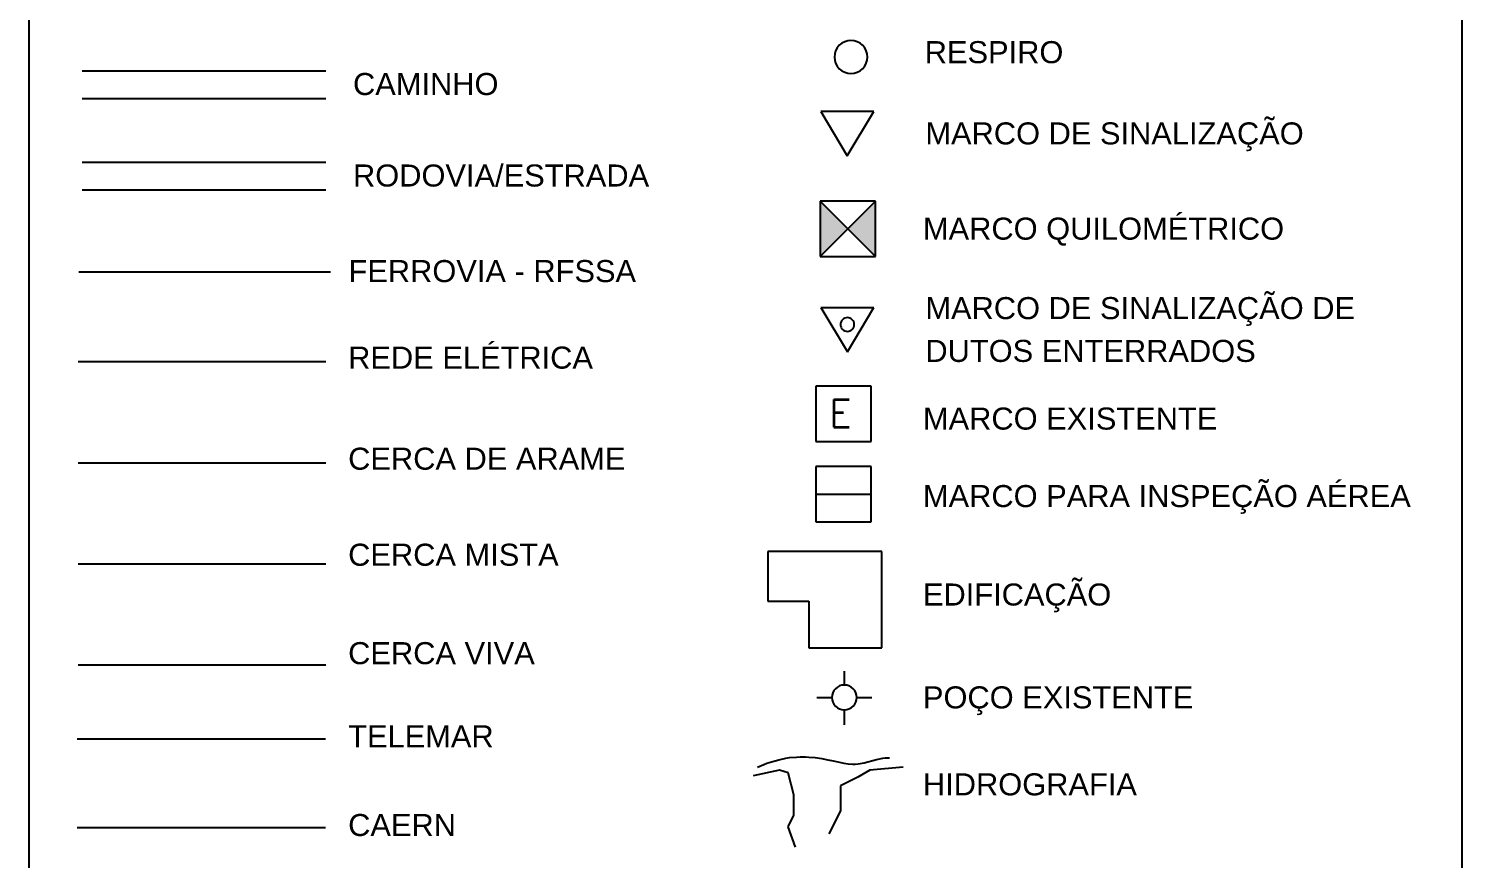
# Model space of a CAD drawing. Extents: x -140 to -10, y 6 to 584.
# Drawn here: x -140 to -10, y 219.6 to 295 of the extents above; entities that cross this region are included whole.
import ezdxf
from ezdxf.lldxf.tags import DXFTag

# ---------------------------------------------------------------- set-up
doc = ezdxf.new("R2010")
doc.units = 0
doc.styles.add('ROMANS', font='ROMANS.shx')
doc.styles.get("Standard").update_dxf_attribs({"font": 'arial.ttf'})
tags = doc.linetypes.add('CERCA_MISTA', pattern='A,0.15,-0.075,[133,ltypeshp.shx,S=0.025,R=0,X=-0.0185,Y=0],-0.075,0.15,-0.075,["X",Standard,S=0.05,R=0,X=-0.0175,Y=-0.025],-0.075', length=0.6).pattern_tags.tags
tags[27:28] = [DXFTag(74, 4), DXFTag(75, 0), DXFTag(340, '0'), DXFTag(46, 1.0), DXFTag(50, 0.0), DXFTag(44, 0.0), DXFTag(45, 0.0)]
tags[16:17] = [DXFTag(74, 4), DXFTag(75, 0), DXFTag(340, '0'), DXFTag(46, 1.0), DXFTag(50, 0.0), DXFTag(44, 0.0), DXFTag(45, 0.0)]
tags[14:15] = [DXFTag(74, 4), DXFTag(75, 0), DXFTag(340, '0'), DXFTag(46, 1.0), DXFTag(50, 0.0), DXFTag(44, 0.0), DXFTag(45, 0.0)]
tags[4:5] = [DXFTag(74, 4), DXFTag(75, 0), DXFTag(340, '0'), DXFTag(46, 1.0), DXFTag(50, 0.0), DXFTag(44, 0.0), DXFTag(45, 0.0)]
tags = doc.linetypes.add('CERCA_VIVA', pattern='A,0.15,-0.075,[133,ltypeshp.shx,S=0.025,R=0,X=-0.0185,Y=0],-0.075', length=0.3).pattern_tags.tags
tags[14:15] = [DXFTag(74, 4), DXFTag(75, 0), DXFTag(340, '0'), DXFTag(46, 1.0), DXFTag(50, 0.0), DXFTag(44, 0.0), DXFTag(45, 0.0)]
tags[4:5] = [DXFTag(74, 4), DXFTag(75, 0), DXFTag(340, '0'), DXFTag(46, 1.0), DXFTag(50, 0.0), DXFTag(44, 0.0), DXFTag(45, 0.0)]
tags = doc.linetypes.add('DIVIDE', pattern=[1.25, 0.5, -0.25, 0, -0.25, 0, -0.25]).pattern_tags.tags
tags[14:15] = [DXFTag(74, 4), DXFTag(75, 0), DXFTag(340, '0'), DXFTag(46, 1.0), DXFTag(50, 0.0), DXFTag(44, 0.0), DXFTag(45, 0.0)]
tags[12:13] = [DXFTag(74, 4), DXFTag(75, 0), DXFTag(340, '0'), DXFTag(46, 1.0), DXFTag(50, 0.0), DXFTag(44, 0.0), DXFTag(45, 0.0)]
tags[10:11] = [DXFTag(74, 4), DXFTag(75, 0), DXFTag(340, '0'), DXFTag(46, 1.0), DXFTag(50, 0.0), DXFTag(44, 0.0), DXFTag(45, 0.0)]
tags[8:9] = [DXFTag(74, 4), DXFTag(75, 0), DXFTag(340, '0'), DXFTag(46, 1.0), DXFTag(50, 0.0), DXFTag(44, 0.0), DXFTag(45, 0.0)]
tags[6:7] = [DXFTag(74, 4), DXFTag(75, 0), DXFTag(340, '0'), DXFTag(46, 1.0), DXFTag(50, 0.0), DXFTag(44, 0.0), DXFTag(45, 0.0)]
tags[4:5] = [DXFTag(74, 4), DXFTag(75, 0), DXFTag(340, '0'), DXFTag(46, 1.0), DXFTag(50, 0.0), DXFTag(44, 0.0), DXFTag(45, 0.0)]
tags = doc.linetypes.add('HIDDEN2', pattern=[4.7625, 3.175, -1.5875]).pattern_tags.tags
tags[6:7] = [DXFTag(74, 4), DXFTag(75, 0), DXFTag(340, '0'), DXFTag(46, 1.0), DXFTag(50, 0.0), DXFTag(44, 0.0), DXFTag(45, 0.0)]
tags[4:5] = [DXFTag(74, 4), DXFTag(75, 0), DXFTag(340, '0'), DXFTag(46, 1.0), DXFTag(50, 0.0), DXFTag(44, 0.0), DXFTag(45, 0.0)]
tags = doc.linetypes.add('TRACKS', pattern='A,3.81,[130,ltypeshp.shx,S=6.35,R=0,X=0,Y=0],3.81', length=7.62).pattern_tags.tags
tags[12:13] = [DXFTag(74, 4), DXFTag(75, 0), DXFTag(340, '0'), DXFTag(46, 1.0), DXFTag(50, 0.0), DXFTag(44, 0.0), DXFTag(45, 0.0)]

# ---------------------------------------------------------------- blocks, each defined once
blk = doc.blocks.new('Marco de sinalização de dutos enterrados')
at = {"color": 5, "linetype": 'Continuous'}
for p, q in [((256930.71, 9360480.43), (256933.12, 9360476.41)), ((256930.71, 9360480.43), (256935.53, 9360480.43)), ((256933.12, 9360476.41), (256935.53, 9360480.43))]:
    blk.add_line(p, q, dxfattribs=at)
blk.add_ellipse((256933.12, 9360478.89), major_axis=(0.442, 0.442), ratio=1, start_param=3.141593, end_param=9.424778, dxfattribs=at)
blk = doc.blocks.new('Marco de sinalização')
at = {"color": 5, "linetype": 'Continuous'}
for p, q in [((257047.6, 9349314.22), (257042.78, 9349314.22)), ((257042.78, 9349314.22), (257045.19, 9349310.21)), ((257045.19, 9349310.21), (257047.6, 9349314.22))]:
    blk.add_line(p, q, dxfattribs=at)
blk = doc.blocks.new('Marco Quilométrico')
at = {"linetype": 'Continuous'}
h = blk.add_hatch(color=5, dxfattribs=at)
h.paths.add_polyline_path([(256935.28, 9360492.24), (256932.78, 9360489.74), (256935.28, 9360487.24)])
h.paths.add_polyline_path([(256930.28, 9360492.24), (256930.28, 9360487.24), (256932.78, 9360489.74)])
at = {"color": 5, "linetype": 'Continuous'}
for p, q in [((256930.28, 9360492.24), (256935.28, 9360487.24)), ((256935.28, 9360492.24), (256930.28, 9360487.24)), ((256930.28, 9360492.24), (256930.28, 9360487.24)), ((256930.28, 9360492.24), (256930.28, 9360487.24)), ((256932.78, 9360489.74), (256930.28, 9360492.24)), ((256935.28, 9360492.24), (256930.28, 9360492.24)), ((256935.28, 9360492.24), (256932.78, 9360489.74)), ((256935.28, 9360487.24), (256935.28, 9360492.24)), ((256935.28, 9360487.24), (256935.28, 9360492.24)), ((256930.28, 9360487.24), (256932.78, 9360489.74)), ((256932.78, 9360489.74), (256932.78, 9360489.74)), ((256932.78, 9360489.74), (256935.28, 9360487.24)), ((256930.28, 9360487.24), (256935.28, 9360487.24)), ((256935.28, 9360487.24), (256935.28, 9360487.24))]:
    blk.add_line(p, q, dxfattribs=at)
blk = doc.blocks.new('Marco existente')
at = {"color": 5, "linetype": 'Continuous'}
for p, q in [((256930.28, 9360470.65), (256930.28, 9360465.65)), ((256935.28, 9360470.65), (256930.28, 9360470.65)), ((256935.28, 9360465.65), (256935.28, 9360470.65)), ((256930.28, 9360465.65), (256935.28, 9360465.65))]:
    blk.add_line(p, q, dxfattribs=at)
at = {"color": 5, "linetype": 'Continuous', "style": 'ROMANS'}
blk.add_text('E', height=2.5, rotation=0, dxfattribs=at).set_placement((256931.48, 9360466.95))
blk = doc.blocks.new('Marco para inspeção áerea')
at = {"color": 5, "linetype": 'Continuous'}
for p, q in [((256930.28, 9360462.16), (256930.28, 9360457.16)), ((256935.28, 9360462.16), (256930.28, 9360462.16)), ((256935.28, 9360457.16), (256935.28, 9360462.16)), ((256930.28, 9360459.66), (256935.28, 9360459.66)), ((256930.28, 9360457.16), (256935.28, 9360457.16))]:
    blk.add_line(p, q, dxfattribs=at)
blk = doc.blocks.new('Edificação')
at = {"color": 8, "linetype": 'Continuous'}
for p, q in [((256926.71, 9360452.33), (256926.71, 9360447.83)), ((256937.04, 9360452.33), (256926.71, 9360452.33)), ((256937.04, 9360443.6), (256937.04, 9360452.33)), ((256926.71, 9360447.83), (256930.42, 9360447.83)), ((256930.42, 9360447.83), (256930.42, 9360443.6)), ((256930.42, 9360443.6), (256937.04, 9360443.6))]:
    blk.add_line(p, q, dxfattribs=at)
blk = doc.blocks.new('Poço existente')
at = {"color": 4, "linetype": 'Continuous'}
for p, q in [((256932.61, 9360438.98), (256932.61, 9360437.72)), ((256930.13, 9360436.6), (256931.48, 9360436.6)), ((256933.73, 9360436.6), (256935.1, 9360436.6)), ((256932.61, 9360435.47), (256932.61, 9360434.13))]:
    blk.add_line(p, q, dxfattribs=at)
blk.add_ellipse((256932.61, 9360436.6), major_axis=(0.795, 0.795), ratio=1, start_param=3.141593, end_param=9.424778, dxfattribs=at)
blk = doc.blocks.new('Hidrografia')
at = {"color": 150, "linetype": 'Continuous'}
for p, q in [((256927.86, 9360426.42), (256925.48, 9360425.9)), ((256925.88, 9360426.69), (256926.45, 9360426.92)), ((256926.45, 9360426.92), (256926.73, 9360427.03)), ((256926.73, 9360427.03), (256927.16, 9360427.17)), ((256927.16, 9360427.17), (256927.81, 9360427.35)), ((256927.81, 9360427.35), (256928.45, 9360427.49)), ((256928.65, 9360426.16), (256927.86, 9360426.42)), ((256928.45, 9360427.49), (256928.78, 9360427.54)), ((256928.78, 9360427.54), (256929.42, 9360427.6)), ((256929.42, 9360427.6), (256929.75, 9360427.61)), ((256929.75, 9360427.61), (256930.24, 9360427.61)), ((256930.24, 9360427.61), (256930.53, 9360427.6)), ((256930.53, 9360427.6), (256931.11, 9360427.54)), ((256931.11, 9360427.54), (256931.7, 9360427.45)), ((256931.7, 9360427.45), (256932.09, 9360427.38)), ((256932.09, 9360427.38), (256932.88, 9360427.22)), ((256932.88, 9360427.22), (256933.7, 9360427.04)), ((256933.7, 9360427.04), (256934.11, 9360426.98)), ((256934.11, 9360426.98), (256934.52, 9360426.95)), ((256934.52, 9360426.95), (256934.73, 9360426.95)), ((256934.73, 9360426.95), (256935.01, 9360426.97)), ((256936.05, 9360426.42), (256934.99, 9360425.76)), ((256935.01, 9360426.97), (256935.19, 9360427)), ((256935.19, 9360427), (256935.56, 9360427.08)), ((256935.56, 9360427.08), (256936.68, 9360427.37)), ((256939.09, 9360426.69), (256936.05, 9360426.42)), ((256936.68, 9360427.37), (256937.24, 9360427.48)), ((256937.24, 9360427.48), (256937.44, 9360427.51)), ((256937.44, 9360427.51), (256937.85, 9360427.53)), ((256929.18, 9360424.18), (256928.65, 9360426.16)), ((256934.99, 9360425.76), (256933.41, 9360424.97)), ((256929.18, 9360422.33), (256929.18, 9360424.18)), ((256933.41, 9360424.97), (256933.41, 9360422.73)), ((256933.41, 9360422.73), (256932.35, 9360420.62)), ((256928.65, 9360421.28), (256929.18, 9360422.33)), ((256929.31, 9360419.43), (256928.65, 9360421.28))]:
    blk.add_line(p, q, dxfattribs=at)
blk = doc.blocks.new('poti-legenda')
at = {"color": 6, "linetype": 'Continuous'}
for p, q in [((-125.16, 129.13), (-103.05, 129.13)), ((-125.16, 126.63), (-103.05, 126.63))]:
    blk.add_line(p, q, dxfattribs=at)
at = {"color": 5, "linetype": 'Continuous'}
for p, q in [((-125.16, 120.83), (-103.05, 120.83)), ((-125.16, 118.33), (-103.05, 118.33))]:
    blk.add_line(p, q, dxfattribs=at)
at = {"color": 4, "linetype": 'TRACKS', "ltscale": 0.3}
blk.add_line((-125.45, 110.89), (-102.63, 110.89), dxfattribs=at)
at = {"color": 3, "linetype": 'DIVIDE', "ltscale": 5}
blk.add_line((-125.5, 102.75), (-103.05, 102.75), dxfattribs=at)
at = {"color": 1, "linetype": 'CERCA_VIVA', "ltscale": 25}
blk.add_line((-125.5, 93.58), (-103.05, 93.58), dxfattribs=at)
at = {"color": 1, "linetype": 'CERCA_MISTA', "ltscale": 25}
blk.add_line((-125.5, 84.4), (-103.05, 84.4), dxfattribs=at)
at = {"color": 20, "linetype": 'CERCA_VIVA', "ltscale": 3}
blk.add_line((-125.5, 75.23), (-103.05, 75.23), dxfattribs=at)
at = {"color": 80, "linetype": 'HIDDEN2'}
blk.add_line((-103.09, 68.51), (-125.6, 68.51), dxfattribs=at)
at = {"color": 150, "linetype": 'HIDDEN2'}
blk.add_line((-103.09, 60.46), (-125.6, 60.46), dxfattribs=at)
at = {"color": 7}
blk.add_lwpolyline([(-130, 159.63), (-130, 0), (0, 0), (0, 159.63)], dxfattribs=at)
at = {"color": 5, "linetype": 'Continuous'}
blk.add_ellipse((-55.44, 130.38), major_axis=(1.06, 1.06), ratio=1, start_param=3.141593, end_param=9.424778, dxfattribs=at)
at = {"lineweight": 0}
for name, p in [('Marco de sinalização', (-257100.96, -9349188.79)), ('Marco Quilométrico', (-256988.5, -9360374.95)), ('Marco de sinalização de dutos enterrados', (-256988.88, -9360372.78)), ('Marco existente', (-256988.89, -9360370.14)), ('Marco para inspeção áerea', (-256988.89, -9360368.94)), ('Edificação', (-256989.69, -9360366.81)), ('Poço existente', (-256988.65, -9360364.32)), ('Hidrografia', (-256989.79, -9360360.72))]:
    blk.add_blockref(name, p, dxfattribs=at)
at = {"color": 1, "linetype": 'Continuous'}
for s, p in [('RESPIRO', (-48.75, 129.82)), ('CAMINHO', (-100.59, 126.93)), ('MARCO DE SINALIZA%%199%%195O', (-48.69, 122.45)), ('RODOVIA/ESTRADA', (-100.59, 118.63)), ('MARCO QUILOM%%201TRICO', (-48.91, 113.81)), ('FERROVIA - RFSSA', (-101, 109.96)), ('MARCO DE SINALIZA%%199%%195O DE', (-48.69, 106.6)), ('REDE EL%%201TRICA', (-101.03, 102.11)), ('DUTOS ENTERRADOS', (-48.69, 102.72)), ('MARCO EXISTENTE', (-48.91, 96.58)), ('CERCA DE ARAME', (-101.03, 92.94)), ('MARCO PARA INSPE%%199%%195O A%%201REA', (-48.91, 89.55)), ('CERCA MISTA', (-101.03, 84.23)), ('EDIFICA%%199%%195O', (-48.91, 80.62)), ('CERCA VIVA', (-101.03, 75.3)), ('PO%%199O EXISTENTE', (-48.91, 71.29)), ('HIDROGRAFIA', (-48.91, 63.4))]:
    blk.add_text(s, height=2, rotation=0, dxfattribs=at).set_placement(p)
at = {"color": 80, "linetype": 'Continuous'}
blk.add_text('TELEMAR', height=2, rotation=0, dxfattribs=at).set_placement((-101.03, 67.76))
at = {"color": 150, "linetype": 'Continuous'}
blk.add_text('CAERN', height=2, rotation=0, dxfattribs=at).set_placement((-101.03, 59.71))

msp = doc.modelspace()

# ---------------------------------------------------------------- block references
msp.add_blockref('poti-legenda', (-10, 162))

doc.saveas('drawing.dxf')
